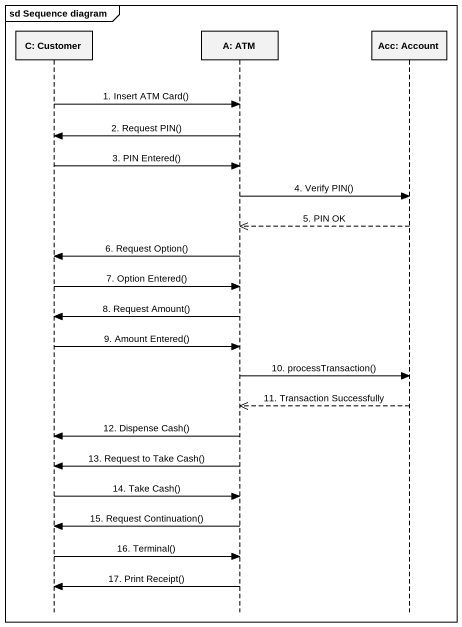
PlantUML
@startuml
mainframe sd Sequence diagram
hide footbox
participant "C: Customer" as C_Customer
participant "A: ATM" as A_ATM
participant "Acc: Account" as Acc_Account

C_Customer -> A_ATM : 1. Insert ATM Card()
A_ATM -> C_Customer : 2. Request PIN()
C_Customer -> A_ATM : 3. PIN Entered()
A_ATM -> Acc_Account : 4. Verify PIN()
Acc_Account -->> A_ATM : 5. PIN OK
A_ATM -> C_Customer : 6. Request Option()
C_Customer -> A_ATM : 7. Option Entered()
A_ATM -> C_Customer : 8. Request Amount()
C_Customer -> A_ATM : 9. Amount Entered()
A_ATM -> Acc_Account : 10. processTransaction()
Acc_Account -->> A_ATM : 11. Transaction Successfully
A_ATM -> C_Customer : 12. Dispense Cash()
A_ATM -> C_Customer : 13. Request to Take Cash()
C_Customer -> A_ATM : 14. Take Cash()
A_ATM -> C_Customer : 15. Request Continuation()
C_Customer -> A_ATM : 16. Terminal()
A_ATM -> C_Customer : 17. Print Receipt()
@enduml
